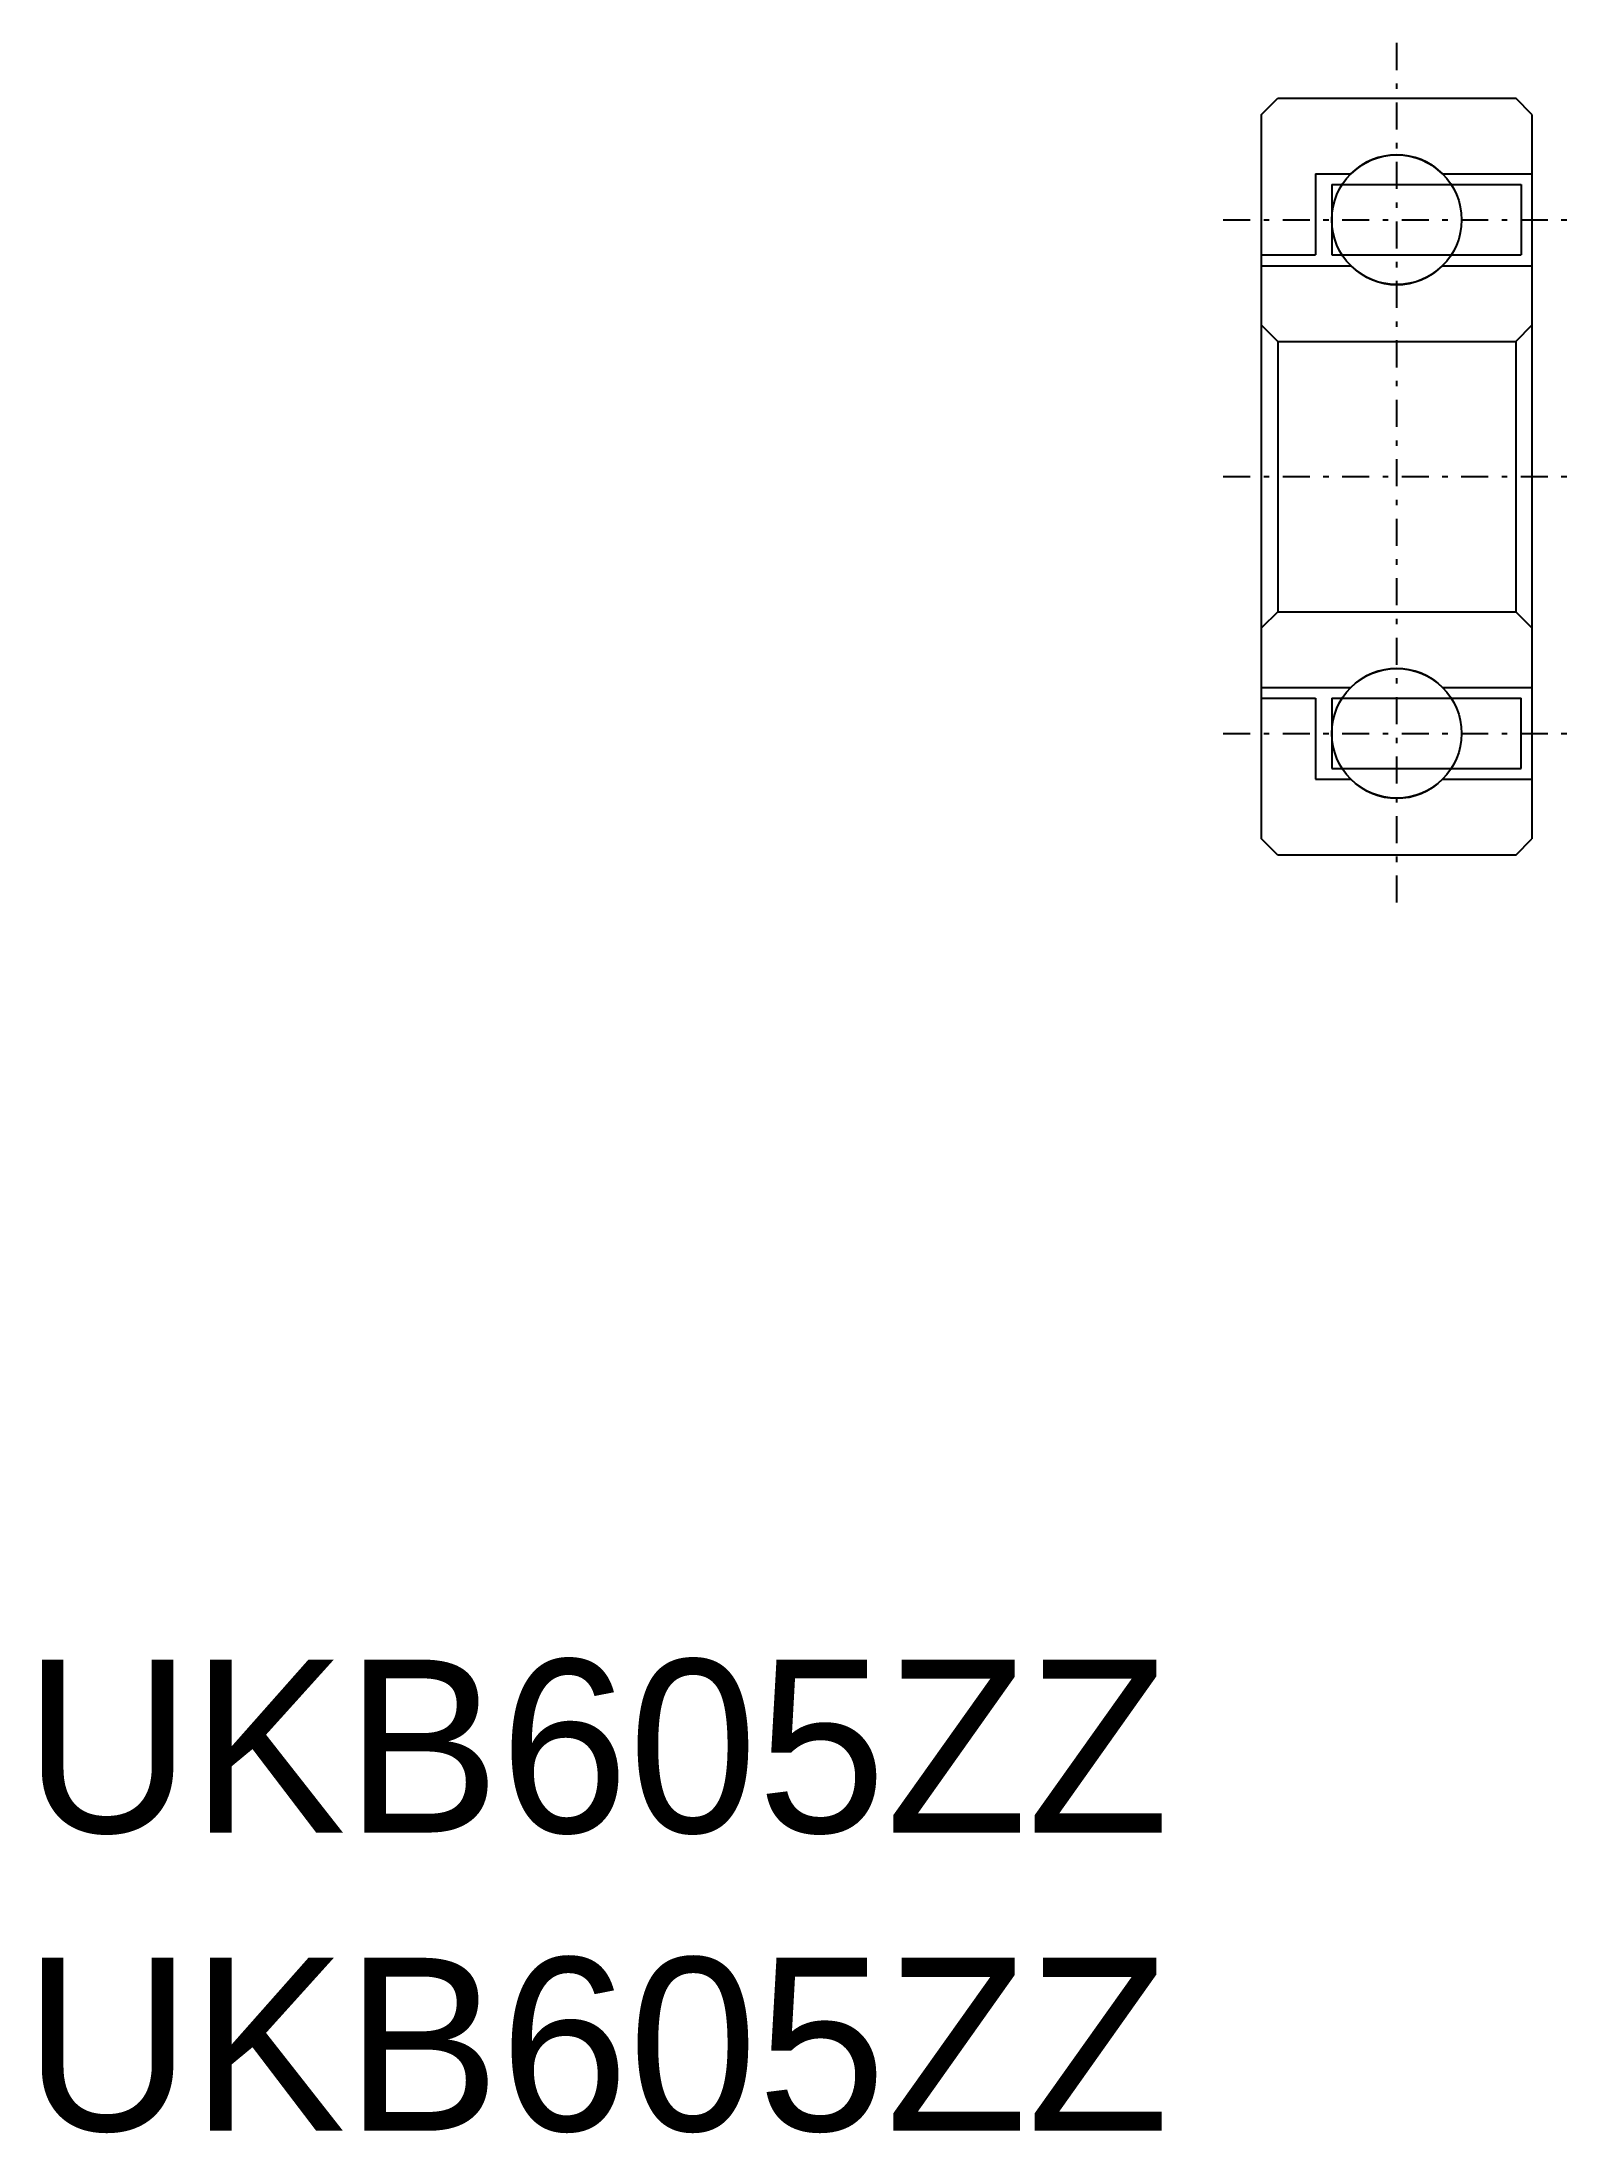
# Model space of a CAD drawing. Extents: x -39.8 to -11.4, y -1.9 to 36.8.
import ezdxf

# ---------------------------------------------------------------- set-up
doc = ezdxf.new("R2010")
doc.units = 0
doc.linetypes.add('CENTER', pattern=[17.5, 13, -1.5, 1.5, -1.5])
doc.linetypes.add('DASHDOT', pattern=[1, 0.5, -0.25, 0, -0.25])
doc.layers.get('0').update_dxf_attribs({"linetype": 'CONTINUOUS'})
doc.layers.add('CENTER', color=1, linetype='CENTER')

msp = doc.modelspace()

# ---------------------------------------------------------------- linework, layer by layer
at = {"color": 7, "linetype": 'CONTINUOUS'}
for p, q in [((-17.216, 35.456), (-16.916, 35.756)), ((-16.916, 35.756), (-12.516, 35.756)), ((-12.216, 35.456), (-12.516, 35.756)), ((-17.216, 22.056), (-17.216, 35.456)), ((-12.216, 35.456), (-12.216, 22.056)), ((-16.216, 34.356), (-15.563, 34.356)), ((-16.216, 34.356), (-16.216, 32.856)), ((-15.916, 34.156), (-12.416, 34.156)), ((-15.916, 34.156), (-15.916, 32.856)), ((-13.869, 34.356), (-12.216, 34.356)), ((-12.416, 34.156), (-12.416, 32.856)), ((-17.216, 32.856), (-16.216, 32.856)), ((-17.216, 32.656), (-15.563, 32.656)), ((-15.916, 32.856), (-12.416, 32.856)), ((-13.869, 32.656), (-12.216, 32.656)), ((-17.216, 31.556), (-16.916, 31.256)), ((-12.216, 31.556), (-12.516, 31.256)), ((-16.916, 31.256), (-12.516, 31.256)), ((-16.916, 31.256), (-16.916, 26.256)), ((-12.516, 31.256), (-12.516, 26.256)), ((-16.916, 26.256), (-17.216, 25.956)), ((-16.916, 26.256), (-12.516, 26.256)), ((-12.516, 26.256), (-12.216, 25.956)), ((-17.216, 24.856), (-15.563, 24.856)), ((-13.869, 24.856), (-12.216, 24.856)), ((-17.216, 24.656), (-16.216, 24.656)), ((-16.216, 24.656), (-16.216, 23.156)), ((-15.916, 24.656), (-12.416, 24.656)), ((-15.916, 24.656), (-15.916, 23.356)), ((-12.416, 23.356), (-12.416, 24.656)), ((-15.916, 23.356), (-12.416, 23.356)), ((-16.216, 23.156), (-15.563, 23.156)), ((-13.869, 23.156), (-12.216, 23.156)), ((-16.916, 21.756), (-17.216, 22.056)), ((-12.516, 21.756), (-12.216, 22.056)), ((-12.516, 21.756), (-16.916, 21.756))]:
    msp.add_line(p, q, dxfattribs=at)
for centre in [(-14.716, 33.506), (-14.716, 24.006)]:
    msp.add_circle(centre, 1.2, dxfattribs=at)
for centre, start, end in [((-14.716, 33.506), 45.0995, 134.9005), ((-14.716, 33.506), 225.0995, 314.9005), ((-14.716, 24.006), 45.0995, 134.9005), ((-14.716, 24.006), 225.0995, 314.9005)]:
    msp.add_arc(centre, 1.2, start, end, dxfattribs=at)
at = {"layer": 'CENTER', "color": 1, "linetype": 'DASHDOT'}
for p, q in [((-14.716, 20.876), (-14.716, 36.797)), ((-17.923, 33.506), (-11.417, 33.506)), ((-17.923, 28.756), (-11.417, 28.756)), ((-17.923, 24.006), (-11.417, 24.006))]:
    msp.add_line(p, q, dxfattribs=at)

# ---------------------------------------------------------------- texts
at = {"color": 0, "linetype": 'BYBLOCK'}
for p in [(-40.097, 3.674), (-40.097, -1.841)]:
    msp.add_text('UKB605ZZ', height=3.2, dxfattribs=at).set_placement(p)

doc.saveas('drawing.dxf')
